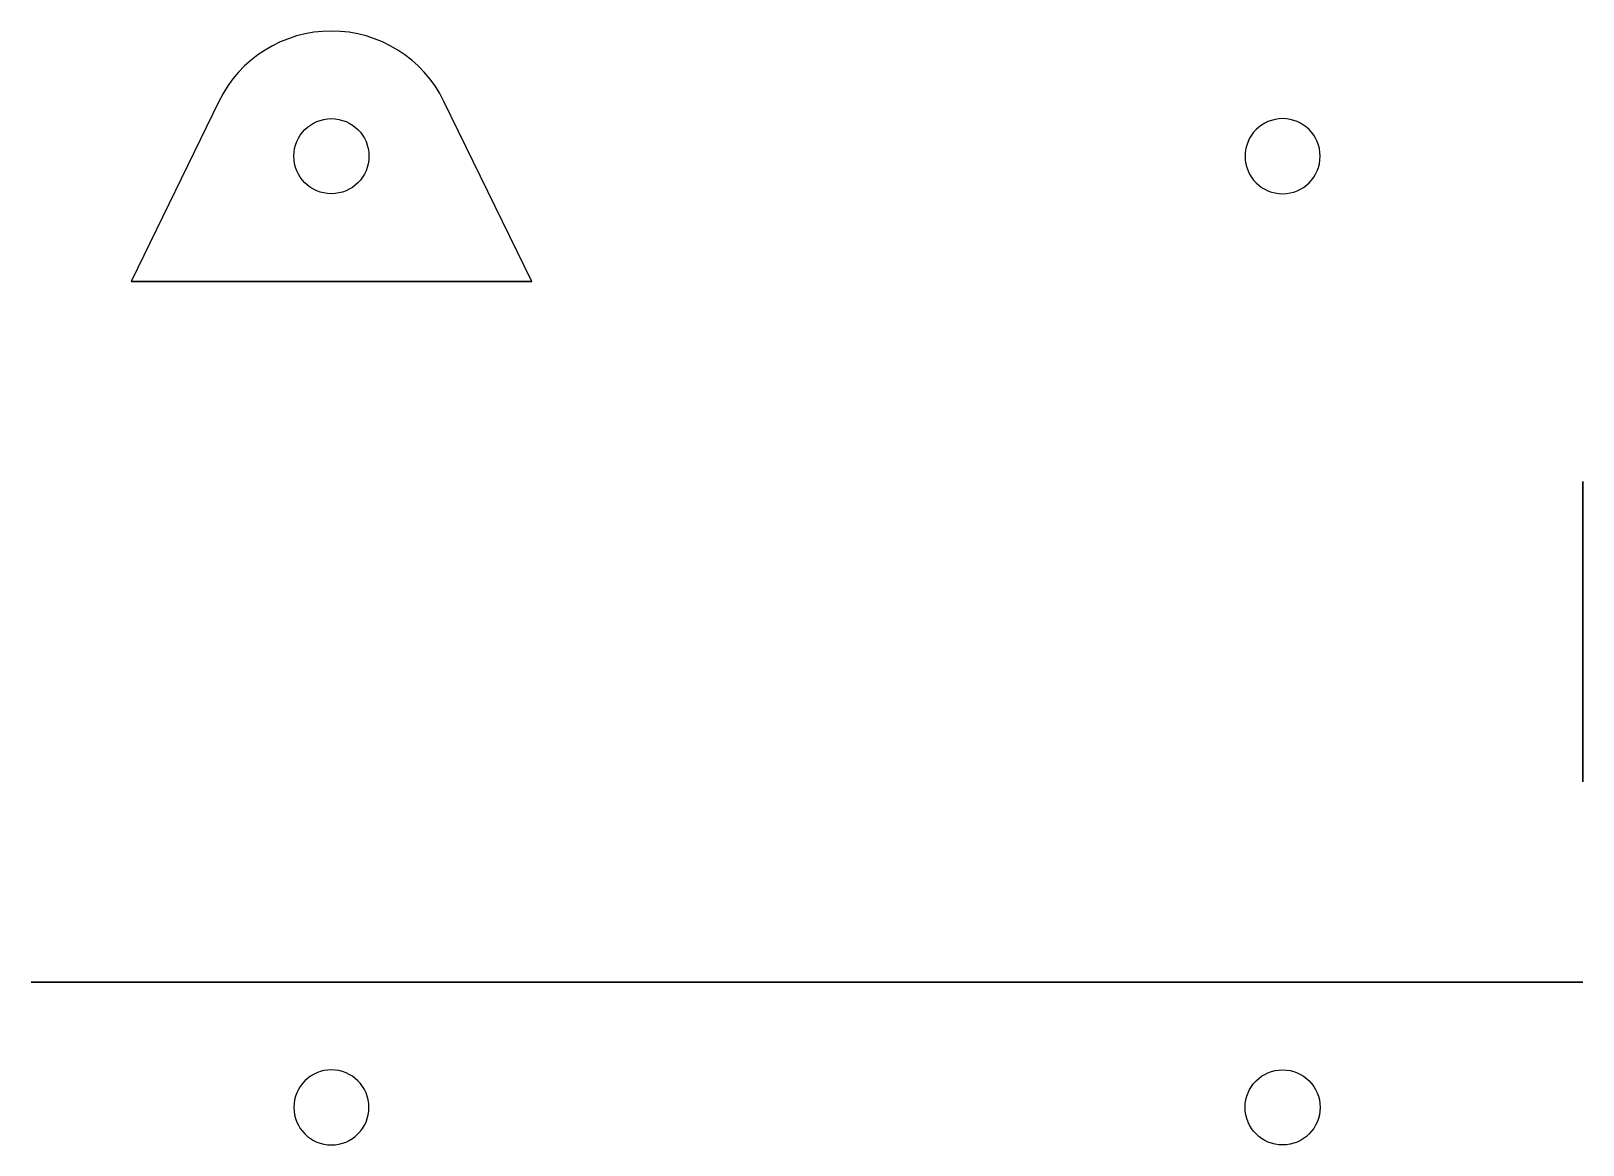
# Model space of a CAD drawing. Header units: inches. Extents: x -0.28 to 7.47, y -0.81 to 4.75.
import ezdxf

# ---------------------------------------------------------------- set-up
doc = ezdxf.new("R2010")
doc.units = ezdxf.units.IN
doc.header["$MEASUREMENT"] = 0

msp = doc.modelspace()

# ---------------------------------------------------------------- linework, layer by layer
msp.add_line((2.224, 3.5, -2.1798), (0.224, 3.5, -2.1798))
at = {"extrusion": (0, -1, 0)}
for p, q in [((-0.276, 0, -2.1798), (7.474, 0, -2.1798)), ((-0.276, 0, -2.1798), (-0.276, 0, 1.2744)), ((0.974, 0, 1.8202), (0.3745, 0, 1.8202)), ((6.224, 0, -0.1798), (0.974, 0, -0.1798)), ((0.974, 0, -0.1798), (0.974, 0, 1.8202)), ((7.474, 0, 0.8202), (6.224, 0, 0.8202)), ((6.224, 0, 0.8202), (6.224, 0, -0.1798)), ((7.474, 0, -2.1798), (7.474, 0, 0.8202))]:
    msp.add_line(p, q, dxfattribs=at)
at = {"elevation": -2.1798}
for points in [[(1.7858, 4.3989, 0.625), (0.6622, 4.3989), (0.224, 3.5), (2.224, 3.5)], [(1.4115, 4.125, -1), (1.0365, 4.125, -1)], [(5.7865, 4.125, 1), (6.1615, 4.125, 1)], [(1.4115, -0.625, 1), (1.0365, -0.625, 1)], [(5.7865, -0.625, -1), (6.1615, -0.625, -1)]]:
    msp.add_lwpolyline(points, format="xyb", close=True, dxfattribs=at)
at = {"extrusion": (1, 0, 0), "elevation": 7.474}
for points in [[(2.375, -0.9298), (2.5, -0.9298), (2.5, -2.1798), (1, -2.1798), (1, -0.9298), (1.125, -0.9298)], [(1.125, -0.9298), (1.125, -0.0548), (2.375, -0.0548), (2.375, -0.9298)], [(2.375, -2.1798), (1.125, -2.1798)]]:
    msp.add_lwpolyline(points, dxfattribs=at)
at = {"extrusion": (0, -1, 0)}
msp.add_lwpolyline([(7.474, 0.8202), (6.224, 0.8202), (6.224, -0.1798), (0.974, -0.1798), (0.974, 1.8202), (0.3745, 1.8202, 0.144486), (-0.276, 1.2744), (-0.276, -2.1798), (7.474, -2.1798)], format="xyb", close=True, dxfattribs=at)
at = {"extrusion": (1, 0, 0)}
for radius in [0.75, 0.3125]:
    msp.add_circle((1.75, 0.8202, 7.474), radius, dxfattribs=at)
at = {"extrusion": (0, -1, 0)}
msp.add_arc((0.974, 0.4452), 1.5, 113.55646, 146.44269, dxfattribs=at)

doc.saveas('drawing.dxf')
